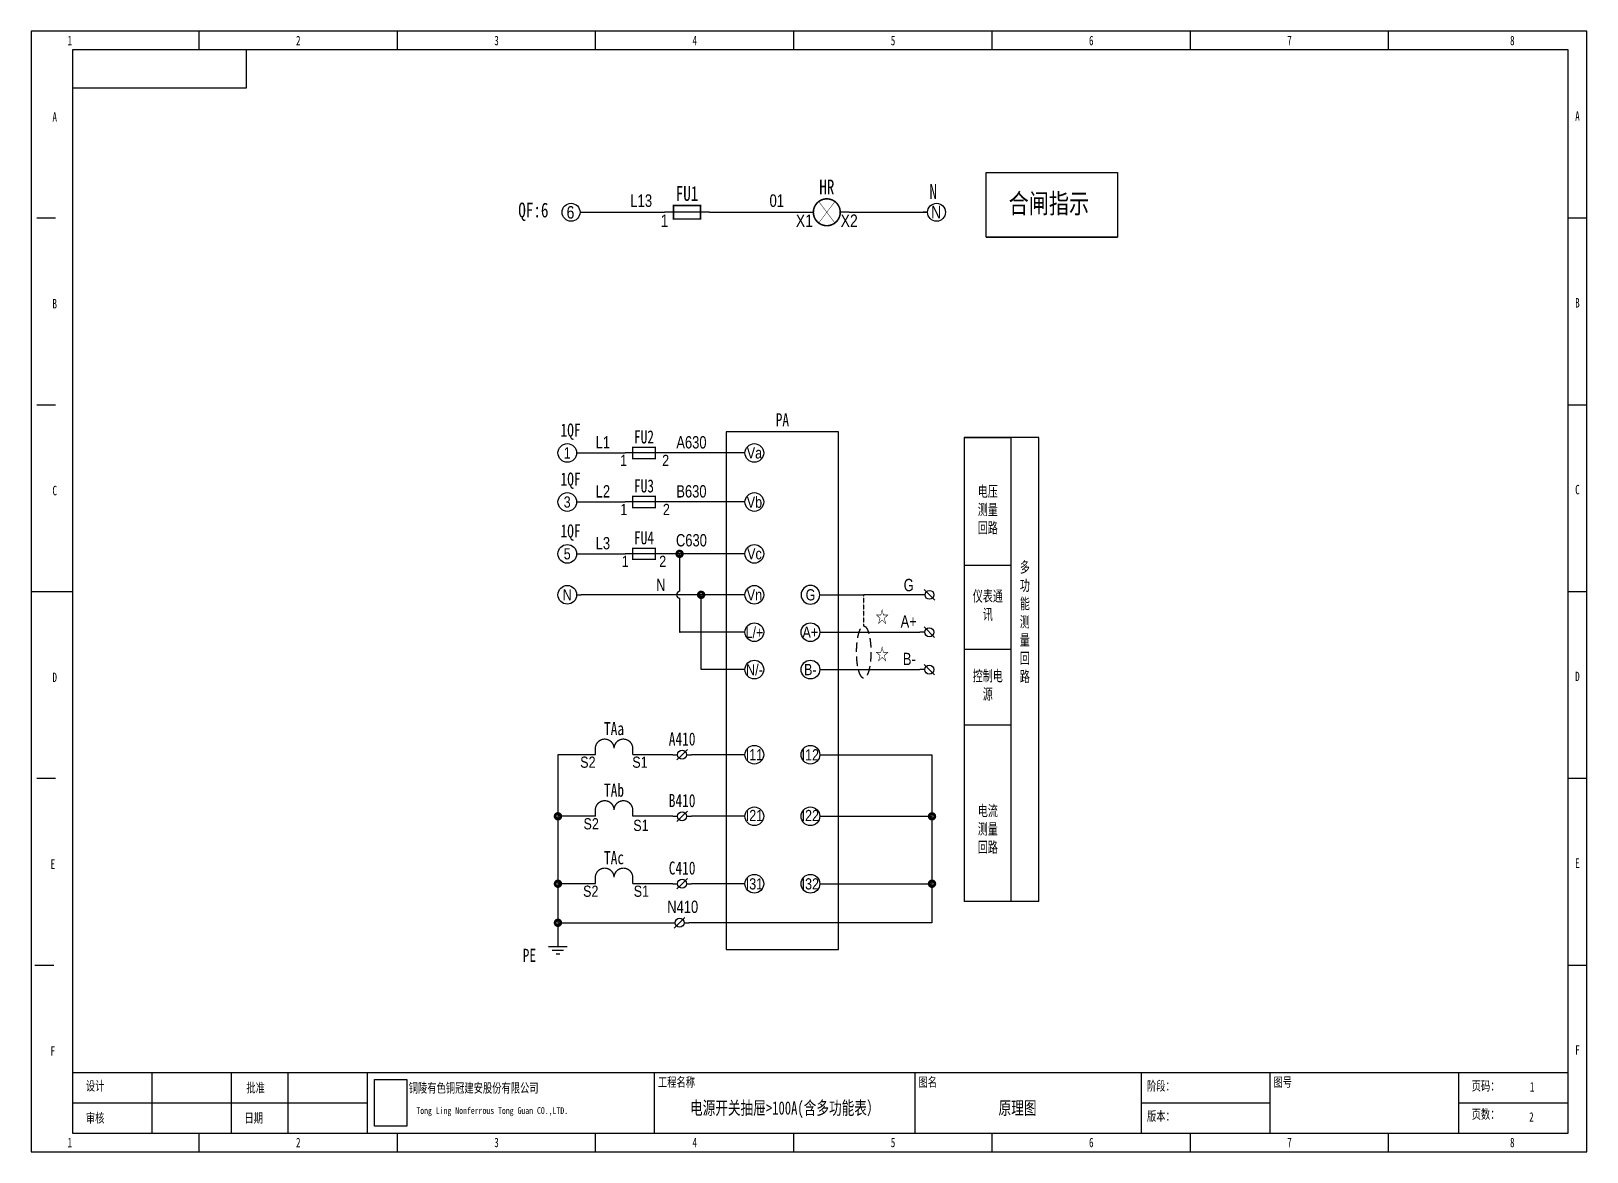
# Model space of a CAD drawing. Header units: millimetres. Extents: x 401220 to 2750366, y -101310 to 943175.
# Drawn here: x 1110437 to 1172103, y 121731 to 166185 of the extents above; entities that cross this region are included whole.
import ezdxf
from ezdxf.enums import TextEntityAlignment as Align

# ---------------------------------------------------------------- set-up
doc = ezdxf.new("R2010")
doc.units = ezdxf.units.MM
doc.linetypes.add('HIDDEN', pattern=[0.375, 0.25, -0.125])
for name, color, linetype in [('CONNECT', 3, 'Continuous'), ('DIM', 1, 'Continuous'), ('TEXT', 4, 'Continuous')]:
    doc.layers.add(name, color=color, linetype=linetype)
doc.styles.add('IDQSTYLE', font='NSimSun.ttf', dxfattribs={"width": 0.7})
doc.styles.add('LEAD', font='simsun.ttf', dxfattribs={"width": 0.8})
doc.styles.add('NERIN_ISOCP', font='simsun.ttf', dxfattribs={"width": 0.75})
doc.styles.add('ROMANS', font='仿宋_GB2312.ttf', dxfattribs={"width": 0.67})
doc.styles.get("Standard").update_dxf_attribs({"font": 'arial.ttf', "bigfont": 'hzdx.shx'})

# ---------------------------------------------------------------- blocks, each defined once
blk = doc.blocks.new('SYMB2_M_PWF20')
at = {"color": 7}
blk.add_line((0, 0), (10, 0), dxfattribs=at)
at = {"color": 7, "const_width": 0.35}
blk.add_lwpolyline([(8, -1.5), (8, 1.5), (2, 1.5), (2, -1.5)], close=True, dxfattribs=at)
blk = doc.blocks.new('SYMB2_M_PWF26')
at = {"color": 7, "const_width": 0.35}
for points in [[(0, 0), (0, 1.67, -1), (5, 1.67, -2.414214)], [(5, 1.67, -1), (10, 1.67), (10, 0)]]:
    blk.add_lwpolyline(points, format="xyb", dxfattribs=at)
blk = doc.blocks.new('SYMB2_S_PWF4')
at = {"color": 7}
for p, q in [((-5, -0.5), (-5, 0.5)), ((-4, -1.5), (-4, 1.5)), ((-3, -2.5), (-3, 2.5)), ((0, 0), (-3, 0))]:
    blk.add_line(p, q, dxfattribs=at)
at = {"color": 7, "const_width": 0.3}
for points in [[(-5, 0.5), (-5, -0.5)], [(-4, 1.5), (-4, -1.5)], [(-3, 2.5), (-3, -2.5)]]:
    blk.add_lwpolyline(points, dxfattribs=at)
blk = doc.blocks.new('SYMB2_S_PWF23a')
for p, q in [((0, -1.3), (0, 0)), ((1.41, -1.09), (-1.41, -3.91))]:
    blk.add_line(p, q)
blk.add_circle((0, -2.5), 1.2)
blk = doc.blocks.new('SYMB2_M_PWF87')
at = {"color": 7}
for p, q in [((0, 0), (1.3, 0)), ((3.7, 0), (5, 0))]:
    blk.add_line(p, q, dxfattribs=at)
for p, q in [((2.5, 0), (1.1, -1.4)), ((3.9, 1.4), (2.5, 0))]:
    blk.add_line(p, q)
blk.add_circle((2.5, 0), 1.2)
blk = doc.blocks.new('SYMB2_S_PWF13a')
blk.add_line((-1.25, 0), (0, 0))
blk.add_circle((-3.75, 0), 2.5)
blk = doc.blocks.new('SYMB2_S_PWF13')
blk.add_line((-1, 0), (0, 0))
blk.add_circle((-3, 0), 2)
blk = doc.blocks.new('SYMB2_S_PWF14')
blk.add_line((1, 0), (0, 0))
blk.add_circle((3, 0), 2)
blk = doc.blocks.new('SYMB2_M_PWF31')
at = {"color": 7}
for p, q in [((0, 0), (2, 0)), ((10, 0), (8, 0))]:
    blk.add_line(p, q, dxfattribs=at)
at = {"color": 7, "const_width": 0.35}
blk.add_lwpolyline([(2, 0, 1), (8, 0, 1), (2, 0, -0.185156)], format="xyb", dxfattribs=at)
at = {"color": 7, "const_width": 0.1}
for points in [[(6.8, 2.4), (3.2, -2.4)], [(3.2, 2.4), (6.8, -2.4)]]:
    blk.add_lwpolyline(points, dxfattribs=at)

msp = doc.modelspace()

# ---------------------------------------------------------------- linework, layer by layer
at = {"ltscale": 4}
for p, q in [((1117097.19447, 165436.53803), (1117097.19447, 166184.9187)), ((1124955.19151, 165436.53803), (1124955.19151, 166184.9187)), ((1132813.18855, 165436.53803), (1132813.18855, 166184.9187)), ((1140671.18559, 165436.53803), (1140671.18559, 166184.9187)), ((1148529.18263, 165436.53803), (1148529.18263, 166184.9187)), ((1156387.17967, 165436.53803), (1156387.17967, 166184.9187)), ((1164245.17671, 165436.53803), (1164245.17671, 166184.9187)), ((1118968.14615, 163939.77669), (1118968.14615, 165436.53803)), ((1112083.04398, 163939.77669), (1118968.14615, 163939.77669)), ((1110661.12071, 158775.95007), (1111409.50138, 158775.95007)), ((1171354.79308, 158775.95007), (1172103.17375, 158775.95007)), ((1110661.12071, 151366.98143), (1111409.50138, 151366.98143)), ((1171354.79308, 151366.98143), (1172103.17375, 151366.98143)), ((1110436.60651, 143958.01279), (1112083.04398, 143958.01279)), ((1171354.79308, 143958.01279), (1172103.17375, 143958.01279)), ((1110661.12071, 136549.04416), (1111409.50138, 136549.04416)), ((1171354.79308, 136549.04416), (1172103.17375, 136549.04416)), ((1110586.28264, 129140.07552), (1111334.66331, 129140.07552)), ((1171354.79308, 129140.07552), (1172103.17375, 129140.07552)), ((1112083.04398, 124874.3057), (1171354.79308, 124874.3057)), ((1115226.2428, 124874.3057), (1115226.2428, 122479.48755)), ((1118369.44161, 124874.3057), (1118369.44161, 122479.48755)), ((1120614.58363, 124874.3057), (1120614.58363, 122479.48755)), ((1123757.78244, 124874.3057), (1123757.78244, 122479.48755)), ((1135133.16863, 124874.3057), (1135133.16863, 122479.48755)), ((1145460.82188, 124874.3057), (1145460.82188, 122479.48755)), ((1154441.38993, 124874.3057), (1154441.38993, 122479.48755)), ((1159530.37849, 124874.3057), (1159530.37849, 122479.48755)), ((1167014.18519, 124874.3057), (1167014.18519, 122479.48755)), ((1112083.04398, 123676.89663), (1123757.78244, 123676.89663)), ((1154441.38993, 123676.89663), (1159530.37849, 123676.89663)), ((1167014.18519, 123676.89663), (1171354.79308, 123676.89663)), ((1117097.19447, 121731.10688), (1117097.19447, 122479.48755)), ((1124955.19151, 121731.10688), (1124955.19151, 122479.48755)), ((1132813.18855, 121731.10688), (1132813.18855, 122479.48755)), ((1140671.18559, 121731.10688), (1140671.18559, 122479.48755)), ((1148529.18263, 121731.10688), (1148529.18263, 122479.48755)), ((1156387.17967, 121731.10688), (1156387.17967, 122479.48755)), ((1164245.17671, 121731.10688), (1164245.17671, 122479.48755))]:
    msp.add_line(p, q, dxfattribs=at)
for p, q in [((1136141.4221, 145450.62399), (1136141.4221, 143965.05227)), ((1136141.4221, 143687.69537), (1136141.4221, 142343.43876)), ((1141882.56513, 143826.37382), (1143440.39708, 143825.87047)), ((1136141.4221, 142343.43876), (1136165.13475, 142343.43876))]:
    msp.add_line(p, q)
at = {"color": 7, "linetype": 'HIDDEN', "ltscale": 5}
msp.add_line((1143440.39708, 142588.89915), (1143440.39708, 143825.87047), dxfattribs=at)
at = {"ltscale": 4}
for points in [[(1110436.60651, 121731.10688), (1172103.17375, 121731.10688), (1172103.17375, 166184.9187), (1110436.60651, 166184.9187)], [(1112083.04398, 122479.48755), (1171354.79308, 122479.48755), (1171354.79308, 165436.53803), (1112083.04398, 165436.53803)]]:
    msp.add_lwpolyline(points, close=True, dxfattribs=at)
at = {"color": 7, "const_width": 222.39101}
for points in [[(1136085.82434, 145450.62399, 1), (1136197.01985, 145450.62399, 1)], [(1136938.94065, 143826.37382, 1), (1137050.13616, 143826.37382, 1)], [(1131262.99941, 135042.1981, 1), (1131374.19491, 135042.1981, 1)], [(1146089.10326, 135042.1981, 1), (1146200.29877, 135042.1981, 1)], [(1131262.99941, 132367.06747, 1), (1131374.19491, 132367.06747, 1)], [(1146089.10326, 132367.06747, 1), (1146200.29877, 132367.06747, 1)], [(1131262.99941, 130818.65404, 1), (1131374.19491, 130818.65404, 1)]]:
    msp.add_lwpolyline(points, format="xyb", close=True, dxfattribs=at)
msp.add_lwpolyline([(1124050.59904, 124602.27111), (1125327.82185, 124602.27111), (1125327.82185, 122750.92933), (1124050.59904, 122750.92933)], close=True)
msp.add_arc((1136158.30387, 143826.37382), 139.70221, 96.9406485152, 263.0593514848)
at = {"color": 7, "linetype": 'HIDDEN', "ltscale": 1500}
msp.add_ellipse((1143440.39708, 141554.83126), major_axis=(0, 1034.06789), ratio=0.2749131186, dxfattribs=at)
at = {"layer": 'CONNECT', "color": 7}
for p, q in [((1132371.18231, 158999.17363), (1135545.59251, 158999.17372)), ((1137320.98291, 158999.17363), (1141088.04536, 158999.17363)), ((1142863.43576, 158999.17363), (1145947.35243, 158999.17363)), ((1143734.76355, 158999.17363), (1145792.88653, 158999.17363)), ((1147416.48653, 150062.19363), (1149269.45296, 150062.19363)), ((1150381.83907, 150062.19363), (1147416.48653, 150062.19363)), ((1147416.48653, 150062.19363), (1147416.48653, 134077.80814)), ((1149269.45296, 150062.19363), (1149269.45296, 134077.80814)), ((1150381.83907, 134077.80814), (1150381.83907, 150062.19363)), ((1132245.69955, 149452.80494), (1133988.16509, 149452.80494)), ((1138547.3694, 149452.80494), (1135470.77181, 149452.80494)), ((1147416.48653, 149534.80686), (1147416.48653, 133550.42136)), ((1149269.45296, 149534.80686), (1149269.45296, 133550.42136)), ((1150381.83907, 133550.42136), (1150381.83907, 149534.80686)), ((1147416.48653, 149041.13741), (1147416.48653, 133056.75192)), ((1149269.45296, 149041.13741), (1149269.45296, 133056.75192)), ((1150381.83907, 133056.75192), (1150381.83907, 149041.13741)), ((1147416.48653, 148513.75064), (1147416.48653, 132529.36514)), ((1147416.49338, 148171.61971), (1147416.49338, 132187.23422)), ((1149269.45296, 148513.75064), (1149269.45296, 132529.36514)), ((1149269.45981, 148171.61971), (1149269.45981, 132187.23422)), ((1150381.83907, 132529.36514), (1150381.83907, 148513.75064)), ((1150381.84592, 132187.23422), (1150381.84592, 148171.61971)), ((1132245.69955, 147508.23825), (1133988.16509, 147508.23825)), ((1138547.3694, 147508.23825), (1135470.77181, 147508.23825)), ((1147416.49338, 147644.23294), (1147416.49338, 131659.84744)), ((1149269.45981, 147644.23294), (1149269.45981, 131659.84744)), ((1150381.84592, 131659.84744), (1150381.84592, 147644.23294)), ((1132245.69955, 145450.62399), (1133988.16509, 145450.62399)), ((1138547.3694, 145450.62399), (1135470.77181, 145450.62399)), ((1149269.45296, 144992.48746), (1147416.48653, 144992.48746)), ((1138547.3694, 143826.37382), (1132245.69955, 143826.37382)), ((1136994.53841, 140860.50371), (1136994.53841, 143826.37382)), ((1145675.71994, 143825.87047), (1143440.39708, 143825.87047)), ((1138547.3694, 142343.43876), (1136165.13475, 142343.43876)), ((1141882.56513, 142343.11043), (1145669.17561, 142343.11043)), ((1149269.45296, 141658.21795), (1147416.48653, 141658.21795)), ((1138547.3694, 140860.50371), (1136994.53841, 140860.50371)), ((1141882.56513, 140860.17537), (1145669.17561, 140860.17537)), ((1149269.45981, 138652.15983), (1147416.49338, 138652.15983)), ((1132800.84752, 137484.74123), (1131318.59716, 137484.74123)), ((1131318.59716, 137484.74123), (1131318.59716, 131385.86244)), ((1135869.74982, 137484.74123), (1134283.45424, 137484.74123)), ((1138547.37625, 137484.74123), (1136611.05318, 137484.74123)), ((1141882.57198, 137484.74123), (1146144.70102, 137484.74123)), ((1146144.70102, 137484.74123), (1146144.70102, 131890.06158)), ((1131318.59716, 136413.33943), (1131318.59716, 130314.46064)), ((1146144.70102, 136413.33369), (1146144.70102, 130818.65404)), ((1132800.84752, 135042.1981), (1131318.59716, 135042.1981)), ((1135869.74982, 135042.1981), (1134283.45424, 135042.1981)), ((1138547.37625, 135042.1981), (1136611.05318, 135042.1981)), ((1141882.57198, 135042.1981), (1146144.70102, 135042.1981)), ((1132800.84752, 132367.06747), (1131318.59716, 132367.06747)), ((1135869.74982, 132367.06747), (1134283.45424, 132367.06747)), ((1138547.37625, 132367.06747), (1136611.05318, 132367.06747)), ((1141882.57198, 132367.06747), (1146144.70102, 132367.06747)), ((1150381.84592, 131659.84744), (1147416.49338, 131659.84744)), ((1149269.46666, 131659.84744), (1147416.50023, 131659.84744)), ((1131318.59716, 130818.65404), (1135767.44996, 130818.65404)), ((1146144.70102, 130818.65404), (1136508.75332, 130818.65404))]:
    msp.add_line(p, q, dxfattribs=at)
at = {"layer": 'TEXT', "color": 7}
msp.add_line((1148297.93654, 158014.13249), (1153493.70274, 158014.13249), dxfattribs=at)
msp.add_lwpolyline([(1148297.93654, 160575.92373), (1153493.70274, 160575.92373), (1153493.70274, 158014.13249), (1148297.93654, 158014.13249)], close=True, dxfattribs=at)
at = {"layer": 'TEXT', "color": 7, "ltscale": 5}
msp.add_lwpolyline([(1137991.39188, 129755.03722), (1142438.54265, 129755.03722), (1142438.54265, 150284.15678), (1137991.39188, 150284.15678), (1137991.39188, 129755.03722)], dxfattribs=at)

# ---------------------------------------------------------------- block references
at = {"color": 7}
for name, p, xscale, yscale, zscale, rotation in [('SYMB2_S_PWF14', (1132371.18231, 158999.17363), 177.53904, 177.53904, 177.53904, 179.999996929531), ('SYMB2_M_PWF20', (1137320.98291, 158999.17363), 177.53904, 177.53904, 177.53904, 179.999996929531), ('SYMB2_M_PWF31', (1142863.43576, 158999.17363), 177.53904, 177.53904, 177.53904, 179.999996929531), ('SYMB2_S_PWF13', (1145792.88653, 158999.17363), 177.53904, 177.53904, 177.53904, 179.999996929531), ('SYMB2_M_PWF20', (1135470.77181, 149452.80494), 148.2606719978427, 148.2606719978427, 148.2606719978427, 179.9999969264097), ('SYMB2_S_PWF13a', (1138547.3694, 149452.80494), 148.2606719978427, 148.2606719978427, 148.2606719978427, 179.9999969264097), ('SYMB2_M_PWF20', (1135470.77181, 147508.23825), 148.2606719978427, 148.2606719978427, 148.2606719978427, 179.9999969264097), ('SYMB2_S_PWF13a', (1138547.3694, 147508.23825), 148.2606719978427, 148.2606719978427, 148.2606719978427, 179.9999969264097), ('SYMB2_M_PWF20', (1135470.77181, 145450.62399), 148.2606719978427, 148.2606719978427, 148.2606719978427, 179.9999969264097), ('SYMB2_S_PWF13a', (1138547.3694, 145450.62399), 148.2606719978427, 148.2606719978427, 148.2606719978427, 179.9999969264097), ('SYMB2_S_PWF13a', (1138547.3694, 143826.37382), 148.2606719978427, 148.2606719978427, 148.2606719978427, 179.9999969264097), ('SYMB2_S_PWF13a', (1141882.56513, 143826.37382), -148.2606719978427, 148.2606719998652, 148.2606720000001, 180.0000030735903), ('SYMB2_S_PWF23a', (1145675.71994, 143825.87047), 148.2606719998653, 148.2606719998653, 148.2606719998653, 89.99999846379107), ('SYMB2_S_PWF13a', (1138547.3694, 142343.43876), 148.2606719978427, 148.2606719978427, 148.2606719978427, 179.9999969264097), ('SYMB2_S_PWF23a', (1145669.17561, 142343.11043), 148.2606719998653, 148.2606719998653, 148.2606719998653, 89.99999846379107), ('SYMB2_S_PWF13a', (1138547.3694, 140860.50371), 148.2606719978427, 148.2606719978427, 148.2606719978427, 179.9999969264097), ('SYMB2_S_PWF23a', (1145669.17561, 140860.17537), 148.2606719998653, 148.2606719998653, 148.2606719998653, 89.99999846379107), ('SYMB2_S_PWF13a', (1138547.37625, 137484.74123), 148.2606719978427, 148.2606719978427, 148.2606719978427, 179.9999969264097), ('SYMB2_S_PWF13a', (1138547.37625, 135042.1981), 148.2606719978427, 148.2606719978427, 148.2606719978427, 179.9999969264097), ('SYMB2_S_PWF13a', (1138547.37625, 132367.06747), 148.2606719978427, 148.2606719978427, 148.2606719978427, 179.9999969264097), ('SYMB2_S_PWF4', (1131318.59716, 130314.46064), 148.2606719998653, 148.2606719998653, 148.2606719998653, 89.99999846379107)]:
    msp.add_blockref(name, p, dxfattribs=dict(at, xscale=xscale, yscale=yscale, zscale=zscale, rotation=rotation))
at = {"color": 7, "xscale": 148.2606719978425, "yscale": 148.2606719978425, "zscale": 148.2606719978425}
for name, p in [('SYMB2_S_PWF13a', (1132245.69955, 149452.80494)), ('SYMB2_S_PWF13a', (1132245.69955, 147508.23825)), ('SYMB2_S_PWF13a', (1132245.69955, 145450.62399)), ('SYMB2_S_PWF13a', (1132245.69955, 143826.37382)), ('SYMB2_S_PWF13a', (1141882.56513, 142343.11043)), ('SYMB2_S_PWF13a', (1141882.56513, 140860.17537)), ('SYMB2_M_PWF26', (1132800.84752, 137484.74123)), ('SYMB2_M_PWF87', (1135869.74982, 137484.74123)), ('SYMB2_S_PWF13a', (1141882.57198, 137484.74123)), ('SYMB2_M_PWF26', (1132800.84752, 135042.1981)), ('SYMB2_M_PWF87', (1135869.74982, 135042.1981)), ('SYMB2_S_PWF13a', (1141882.57198, 135042.1981)), ('SYMB2_M_PWF26', (1132800.84752, 132367.06747)), ('SYMB2_S_PWF13a', (1141882.57198, 132367.06747)), ('SYMB2_M_PWF87', (1135869.74982, 132367.06747))]:
    msp.add_blockref(name, p, dxfattribs=at)
at = {"layer": 'TEXT', "color": 7, "xscale": 148.2606719978425, "yscale": 148.2606719978425, "zscale": 148.2606719978425}
msp.add_blockref('SYMB2_M_PWF87', (1135767.44996, 130818.65404), dxfattribs=at)

# ---------------------------------------------------------------- texts
at = {"style": 'IDQSTYLE', "width": 0.7}
for s, p in [('1', (1111970.78688, 165511.3761)), ('2', (1121026.19299, 165511.3761)), ('3', (1128884.19003, 165511.3761)), ('4', (1136742.18707, 165511.3761)), ('5', (1144600.18411, 165511.3761)), ('6', (1152458.18115, 165511.3761)), ('7', (1160316.17819, 165511.3761)), ('8', (1169147.0701, 165511.3761)), ('A', (1111372.08235, 162480.43439)), ('A', (1171728.98341, 162517.85342)), ('B', (1111372.08235, 155071.46575)), ('B', (1171728.98341, 155108.88478)), ('C', (1111372.08235, 147662.49711)), ('C', (1171728.98341, 147699.91614)), ('D', (1111372.08235, 140253.52847)), ('D', (1171728.98341, 140290.94751)), ('E', (1111297.24428, 132844.55984)), ('E', (1171728.98341, 132881.97887)), ('F', (1111297.24428, 125435.5912)), ('F', (1171728.98341, 125473.01023)), ('1', (1111970.78688, 121805.94495)), ('2', (1121026.19299, 121805.94495)), ('3', (1128884.19003, 121805.94495)), ('4', (1136742.18707, 121805.94495)), ('5', (1144600.18411, 121805.94495)), ('6', (1152458.18115, 121805.94495)), ('7', (1160316.17819, 121805.94495)), ('8', (1169147.0701, 121805.94495))]:
    msp.add_text(s, height=374.93872, dxfattribs=at).set_placement(p, align=Align.BOTTOM_CENTER)
for s, p in [('设计', (1112606.91045, 124051.08696)), ('工程名称', (1135282.84476, 124200.76309)), ('图名', (1145610.49802, 124200.76309)), ('阶段：', (1154665.90413, 124051.08696)), ('图号', (1159680.05462, 124200.76309)), ('批准', (1118968.14615, 123976.24889)), ('页码：', (1167538.05166, 124051.08696)), ('版本：', (1154665.90413, 122853.67789)), ('页数：', (1167538.05166, 122928.51595)), ('审核', (1112606.91045, 122778.83982)), ('日期', (1118893.30808, 122778.83982))]:
    msp.add_text(s, height=374.938716, dxfattribs=at).set_placement(p, align=Align.BOTTOM_LEFT)
for s, height, p in [('铜陵有色铜冠建安股份有限公司', 374.9387159, (1125405.85322, 124457.38617)), ('Tong Ling Nonferrous Tong Guan CO.,LTD.', 269.9558754, (1125705.20549, 123505.48786))]:
    msp.add_text(s, height=height, dxfattribs=at).set_placement(p, align=Align.TOP_LEFT)
for s, p in [('1', (1169932.8698, 124125.92503)), ('2', (1169902.96061, 122928.51595))]:
    msp.add_text(s, height=374.93872, dxfattribs=at).set_placement(p, align=Align.CENTER)
for s, height, p in [('电源开关抽屉>100A(含多功能表）', 524.9142022, (1140309.87235, 123474.72907)), ('原理图', 524.914202, (1149535.96439, 123474.72907))]:
    msp.add_text(s, height=height, dxfattribs=at).set_placement(p, align=Align.MIDDLE_CENTER)
at = {"color": 7, "char_height": 489.26022, "width": 518.2896572, "attachment_point": 1, "style": 'LEAD'}
for insert in [(1143902.29795, 143201.90956), (1143902.29795, 141718.9745)]:
    msp.add_mtext('☆\\P', dxfattribs=dict(at, insert=insert))
at = {"layer": 'CONNECT', "color": 7, "attachment_point": 5, "style": 'ROMANS'}
for s, insert, char_height, width in [('{\\fSimSun|b0|i0|c134|p2;电压}\\P{\\fSimSun|b0|i0|c134|p2;测量}\\P{\\fSimSun|b0|i0|c134|p2;回路}', (1148357.79581, 147185.00812), 433.6624656, 2321.5478069), ('{\\fSimSun|b0|i0|c134|p2;多\\P功\\P能}\\P{\\fSimSun|b0|i0|c134|p2;测}\\P{\\fSimSun|b0|i0|c134|p2;量}\\P{\\fSimSun|b0|i0|c134|p2;回}\\P{\\fSimSun|b0|i0|c134|p2;路}', (1149825.64601, 142732.94417), 433.6624656, 2475.7389058), ('{\\fSimSun|b0|i0|c134|p2;仪表通讯}', (1148357.79581, 143386.70879), 433.6624656, 1344.048162), ('{\\fSimSun|b0|i0|c134|p2;控制电源}', (1148357.79581, 140229.10875), 433.6624656, 1344.048162), ('电流\\P测量\\P回路', (1148357.80267, 134516.4547), 433.662466, 2321.5478069)]:
    msp.add_mtext(s, dxfattribs=dict(at, insert=insert, char_height=char_height, width=width))
at = {"layer": 'DIM', "color": 7, "width": 0.75}
for s, height, p in [('L13', 497.109312, (1134617.80145, 159212.22047)), ('01', 497.109312, (1139993.83007, 159212.22047)), ('合闸指示', 779.312469, (1150778.05738, 158957.60477)), ('L1', 489.260218, (1133101.15686, 149630.71775)), ('A630', 489.260218, (1136609.5081, 149630.71775)), ('L2', 489.260218, (1133101.15686, 147686.15105)), ('B630', 489.260218, (1136609.5081, 147686.15105)), ('C630', 489.260218, (1136609.5081, 145745.64911)), ('L3', 489.260218, (1133101.15686, 145628.5368)), ('N', 489.26022, (1135396.53448, 143974.63449)), ('G', 489.26022, (1145221.04429, 143969.50328)), ('A+', 489.260218, (1145221.04429, 142521.02323)), ('B-', 489.260218, (1145245.62697, 141038.08818))]:
    msp.add_text(s, height=height, dxfattribs=at).set_placement(p, align=Align.CENTER)
at = {"layer": 'DIM', "color": 7, "width": 0.8}
for s, height, p in [('6', 497.10931, (1131815.48511, 158997.39826)), ('N', 497.10931, (1146311.30052, 159006.27516)), ('1', 444.78202, (1131685.27421, 149452.80494)), ('Va', 444.782016, (1139107.79474, 149452.80491)), ('3', 444.78202, (1131685.27421, 147508.23825)), ('Vb', 444.782016, (1139107.79474, 147508.23822)), ('5', 444.78202, (1131685.27421, 145450.62399)), ('Vc', 444.782016, (1139107.79474, 145450.62396)), ('N', 444.78202, (1131685.27421, 143826.37382)), ('Vn', 444.782016, (1139107.79474, 143826.37379)), ('G', 444.78202, (1141331.03543, 143826.37379)), ('L/+', 444.782016, (1139107.79474, 142343.43873)), ('A+', 444.782016, (1141322.13979, 142343.11043)), ('N/-', 444.782016, (1139107.79474, 140860.50368)), ('B-', 444.782016, (1141322.13979, 140860.17537)), ('I11', 444.782016, (1139107.80159, 137484.7412)), ('I12', 444.782016, (1141322.14664, 137484.74123)), ('I21', 444.782016, (1139107.80159, 135075.86225)), ('I22', 444.782016, (1141322.14664, 135075.86228)), ('I31', 444.782016, (1139107.80159, 132361.92874)), ('I32', 444.782016, (1141322.14664, 132361.92877))]:
    msp.add_text(s, height=height, dxfattribs=at).set_placement(p, align=Align.MIDDLE)
for s, height, p in [('1', 497.10931, (1135545.59251, 158910.4042)), ('X1', 497.109312, (1141088.04536, 158910.4042)), ('X2', 497.109312, (1142863.43576, 158910.40411)), ('1', 444.78202, (1133920.10408, 149378.67468)), ('2', 444.78202, (1135587.44734, 149378.6746)), ('1', 444.78202, (1133929.82733, 147434.10799)), ('2', 444.78202, (1135616.6171, 147434.10791)), ('1', 444.78202, (1133988.16509, 145376.49373)), ('2', 444.78202, (1135470.77181, 145376.49365)), ('S2', 444.782016, (1132504.45995, 137410.77989)), ('S1', 444.782016, (1134570.12508, 137410.6109)), ('S2', 444.782016, (1132636.06076, 134968.06776)), ('S1', 444.782016, (1134608.4843, 134904.21142)), ('S2', 444.782016, (1132619.18099, 132292.93714)), ('S1', 444.782016, (1134625.62678, 132292.93714))]:
    msp.add_text(s, height=height, dxfattribs=at).set_placement(p, align=Align.TOP_CENTER)
at = {"layer": 'DIM', "color": 7, "width": 0.75}
msp.add_text('N410', height=489.260218, dxfattribs=at).set_placement((1136877.41964, 131207.76427), align=Align.RIGHT)
at = {"layer": 'DIM', "color": 7, "style": 'NERIN_ISOCP'}
for s, insert, char_height, attachment_point in [('FU1', (1136433.28771, 159443.02133), 585.878832, 8), ('HR', (1141975.74056, 159709.32989), 585.878832, 8), ('N', (1146192.34937, 159531.79075), 585.87883, 8), ('QF:6', (1130344.65493, 158648.39814), 585.878832, 8), ('1QF', (1131819.45012, 149971.71729), 518.912352, 8), ('PA', (1140214.96726, 150509.23852), 518.912352, 8), ('1QF', (1131819.45012, 148027.1506), 518.912352, 8), ('FU3', (1134729.46845, 147878.89001), 518.912352, 8), ('1QF', (1131819.45012, 145969.53634), 518.912352, 8), ('FU4', (1134729.46845, 145821.27575), 518.912352, 8), ('TAa', (1133542.15088, 138250.75471), 518.912352, 8), ('TAb', (1133542.15088, 135808.21157), 518.912352, 8), ('B410', (1136240.4015, 135398.00108), 518.912352, 8), ('TAc', (1133542.15088, 133133.08095), 518.912352, 8), ('C410', (1136240.4015, 132722.87045), 518.912352, 8), ('PE', (1130450.62745, 129527.70752), 518.912352, 6)]:
    msp.add_mtext(s, dxfattribs=dict(at, insert=insert, char_height=char_height, attachment_point=attachment_point))
at = {"layer": 'DIM', "color": 7, "char_height": 518.912352, "attachment_point": 8, "style": 'NERIN_ISOCP'}
for s, insert, width in [('FU2', (1134729.46845, 149823.4567), 1092.4414679), ('A410', (1136240.4015, 137840.54422), 2337.0630357)]:
    msp.add_mtext(s, dxfattribs=dict(at, insert=insert, width=width))

doc.saveas('drawing.dxf')
